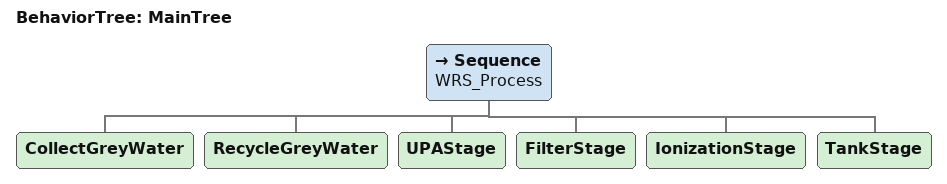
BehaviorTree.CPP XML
<root main_tree_to_execute="MainTree">
  <BehaviorTree ID="MainTree">
    <Sequence name="WRS_Process">
      <CollectGreyWater/>
      <RecycleGreyWater/>
      <UPAStage/>
      <FilterStage/>
      <IonizationStage/>
      <TankStage/>
    </Sequence>
  </BehaviorTree>
</root>
